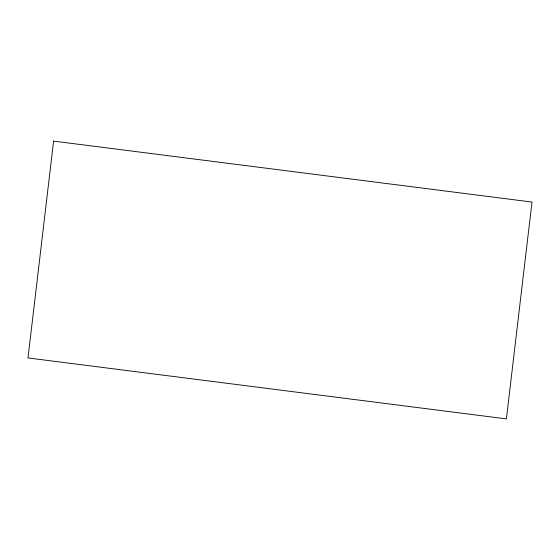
<?xml version="1.0" encoding="UTF-8"?>
<svg xmlns="http://www.w3.org/2000/svg" width="560" height="560" viewBox="0 0 560 560"><rect width="100%" height="100%" fill="white"/><g stroke="black" fill="none" stroke-linecap="round" stroke-linejoin="round"><path stroke-width="0.84" d="M53.599 141.106L28 357.938L506.401 418.894L532 202.062L53.599 141.106"/></g></svg>
